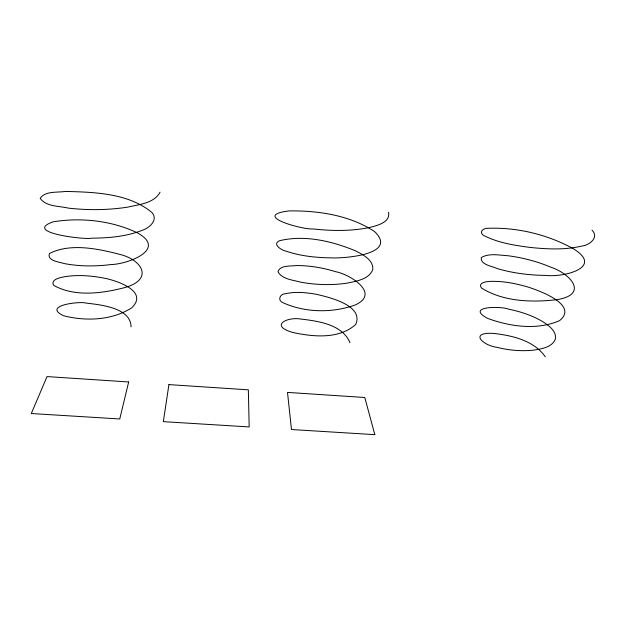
<?xml version="1.0" encoding="UTF-8"?>
<svg xmlns="http://www.w3.org/2000/svg" width="626" height="626" viewBox="0 0 626 626"><rect width="100%" height="100%" fill="white"/><g stroke="black" fill="none" stroke-linecap="round" stroke-linejoin="round"><path stroke-width="0.94" d="M131.045 326.952C131.014 307.656 100.285 304.792 86.083 303.07C79.291 301.059 41.754 305.684 63.797 315.817C86.044 321.428 111.976 320.41 131.718 307.835C149.755 290.448 113.971 279.548 101.702 277.701C89.565 275.534 77.037 274.744 64.822 276.684C60.847 277.459 50.08 279.282 53.633 285.315C74.744 297.287 102.711 293.406 125.278 287.436C153.879 279.204 142.016 259.649 119.691 254.367C98.079 248.718 70.175 242.857 49.446 253.53C46.621 260.713 59.454 262.028 64.079 263.53C79.643 266.543 95.708 266.488 111.405 264.516C127.188 264.235 167.776 249.61 137.43 232.864C111.553 220.602 81.341 217.253 53.179 221.815C21.894 232.77 86.685 240.001 91.443 238.17C108.368 238.021 125.701 236.698 141.617 230.525C148.792 228.467 158.801 220.156 151.915 212.496C128.494 193.082 94.409 192.151 65.284 191.431C57.302 192.73 45.15 190.766 40.197 198.325C46.066 206.823 59.368 205.938 68.586 208.145C88.266 210.359 108.259 210.156 127.837 207.112C138.933 204.459 154.09 203.419 160.06 192.19M591.993 230.133C599.567 237.457 589.191 245.439 581.781 246.065C564.793 250.11 547.061 249.171 529.831 247.395C514.987 245.423 499.791 243.123 486.144 236.651C477.912 233.709 481.644 227.809 488.836 228.271C517.827 227.355 547.414 234.586 572.868 248.459C604.943 267.725 562.837 277.521 546.052 275.409C529.541 275.276 512.96 273.218 497.099 268.538C492.263 266.136 479.97 264.688 481.308 257.529C489.141 252.927 499.102 255.236 507.709 255.705C522.452 257.615 536.998 261.347 550.7 267.145C570.615 273.648 589.269 294.729 556.475 299.713C531.497 302.561 503.273 301.693 481.472 287.991C477.176 282.295 488.092 281.223 491.676 281.348C504.18 281.129 516.583 283.656 528.516 287.209C539.283 290.707 579.081 304.932 559.511 320.692C536.928 330.458 510.167 326.631 487.638 318.391C464.523 306.083 501.708 305.973 508.836 309.252C520.699 311.623 532.405 315.449 542.812 321.694C548.697 325.528 556.968 331.201 555.301 339.315C551.803 347.469 541.49 348.885 533.728 350.114C521.513 351.436 509.063 350.357 497.154 347.375C482.38 345.435 468.976 331.89 493.507 333.415C512.193 335.473 533.994 340.521 545.309 356.828M388.589 212.261C390.608 222.966 375.936 225.822 368.291 227.747C350.09 231.299 331.334 230.947 312.969 228.944C303.266 229.899 250.071 215.594 289.212 210.907C318.477 210.571 349.637 215.18 374.489 231.51C398.699 254.492 344.394 258.413 332.234 257.889C316.701 257.693 300.942 256.253 286.176 251.19C281.817 250.525 271.598 244.109 279.579 240.705C304.94 234.609 332.195 241.19 355.842 250.979C362.978 254.798 373.808 260.025 372.76 269.665C368.769 279.532 356.21 281.199 347.031 283.148C331.686 285.433 315.958 284.94 300.715 282.177C293.038 279.971 282.295 279.384 277.952 271.754C280.166 264.947 290.409 266.379 296.161 265.573C309.549 265.487 322.922 267.748 335.685 271.715C349.629 274.141 381.132 293.547 355.036 305.034C332.218 313.125 305.394 312.781 283.218 302.82C277.122 300.66 279.799 293.758 285.464 293.735C295.754 291.38 306.49 292.577 316.779 294.369C329.221 297.373 364.191 305.433 355.709 324.479C339.151 339.37 313.344 336.929 293.038 332.508C269.117 325.896 286.81 316.459 301.302 319.103C318.689 321.161 342.5 324.565 349.989 342.743M168.926 384.607L163.331 421.65L249.179 426.932L248.342 389.834L168.926 384.607M128.674 381.962L119.762 418.974L31.3 413.528L47.028 376.586L128.674 381.962M374.825 434.655L291.473 429.53L287.514 392.408L364.786 397.494L374.825 434.655"/></g></svg>
